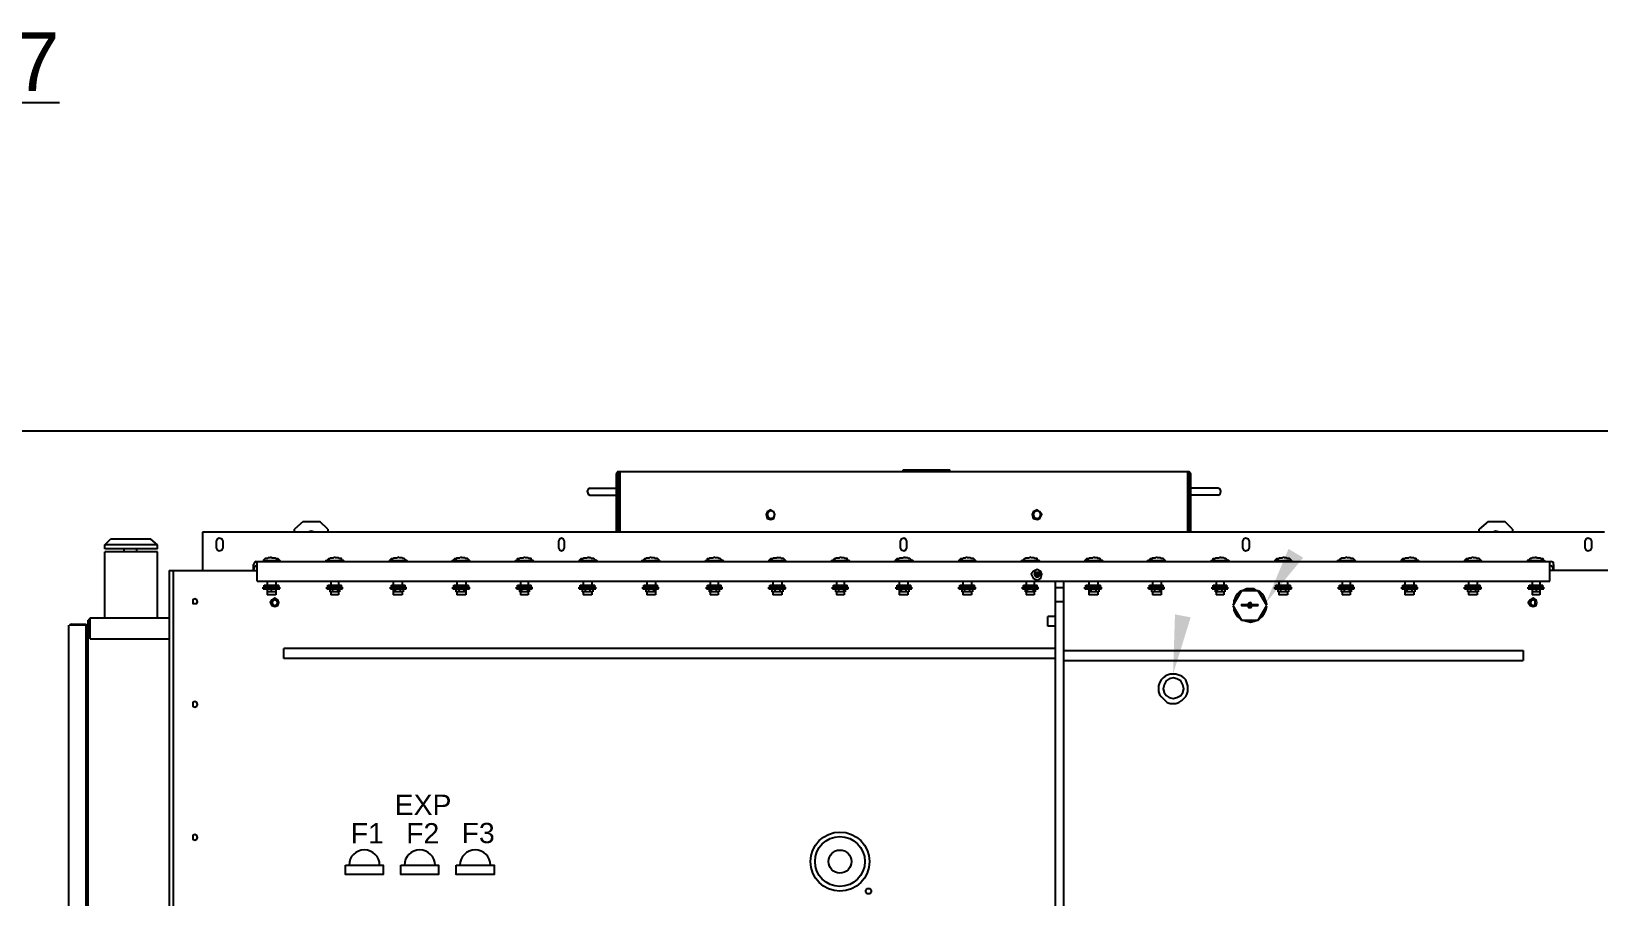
# Model space of a CAD drawing. Header units: feet. Extents: x 0.3 to 98.5, y -18.6 to 31.5.
# Drawn here: x 21.346 to 25.353, y 19.328 to 21.541 of the extents above; entities that cross this region are included whole.
import ezdxf

# ---------------------------------------------------------------- set-up
doc = ezdxf.new("R2010")
doc.units = ezdxf.units.FT
doc.header["$MEASUREMENT"] = 0
for name, color, linetype in [('1', 7, 'Continuous'), ('E-EQPM', 253, 'Continuous'), ('E-EQPM-HRDW', 16, 'Continuous'), ('G-ANNO-DIMS', 1, 'Continuous'), ('G-ANNO-TEXT', 1, 'Continuous')]:
    doc.layers.add(name, color=color, linetype=linetype)
doc.styles.add('NEI-A', font='arial.ttf')

# ---------------------------------------------------------------- blocks, each defined once
blk = doc.blocks.new('A$C2E00526A')
at = {"layer": 'E-EQPM', "linetype": 'Continuous'}
for points in [[(71.562, 94.644), (72.892, 97.826), (73.76, 97.305)], [(66.066, 90.421), (66.181, 93.95), (67.107, 93.776)]]:
    blk.add_hatch(color=256, dxfattribs=at).paths.add_polyline_path(points)
for points in [[(33.264, 102.396), (33.264, 102.396), (33.149, 102.28)], [(33.149, 98.809), (33.149, 102.28)], [(33.264, 102.338), (33.264, 102.338), (33.206, 102.28)], [(33.206, 98.809), (33.206, 102.28)], [(33.264, 102.396), (66.991, 102.396)], [(33.38, 102.338), (33.264, 102.338)], [(33.322, 102.338), (33.322, 102.28)], [(33.322, 98.809), (33.322, 102.28)], [(33.38, 102.396), (33.38, 102.338)], [(33.38, 98.809), (33.38, 102.338)], [(50.099, 102.396), (50.099, 102.512)], [(50.099, 102.512), (52.876, 102.512)], [(50.099, 102.396), (52.876, 102.396)], [(50.504, 102.396), (50.504, 102.396)], [(51.487, 102.396), (51.487, 102.512)], [(51.487, 102.396), (51.487, 102.512)], [(52.471, 102.396), (52.471, 102.396)], [(52.876, 102.396), (52.876, 102.512)], [(66.933, 102.396), (66.933, 102.338)], [(66.991, 102.338), (66.933, 102.338)], [(66.933, 98.809), (66.933, 102.338)], [(67.107, 102.28), (67.107, 102.28), (66.991, 102.396)], [(66.991, 102.338), (66.991, 102.28)], [(67.049, 102.28), (67.049, 102.28), (66.991, 102.338)], [(66.991, 102.28), (66.991, 98.809)], [(67.049, 102.28), (67.049, 98.809)], [(67.107, 102.28), (67.107, 98.809)], [(31.587, 101.413), (31.587, 101.413), (31.471, 101.355), (31.413, 101.239), (31.471, 101.065), (31.587, 101.008)], [(31.587, 101.413), (33.149, 101.413)], [(68.727, 101.413), (67.107, 101.413)], [(68.727, 101.008), (68.727, 101.008), (68.843, 101.065), (68.9, 101.239), (68.843, 101.355), (68.727, 101.413)], [(31.587, 101.008), (33.149, 101.008)], [(42.52, 99.851), (42.52, 99.851), (42.463, 100.024), (42.289, 100.14), (42.058, 100.024), (42, 99.851), (42.058, 99.619), (42.289, 99.561), (42.463, 99.619), (42.52, 99.851)], [(58.314, 99.851), (58.314, 99.851), (58.198, 100.024), (58.024, 100.14), (57.793, 100.024), (57.735, 99.851), (57.793, 99.619), (58.024, 99.561), (58.198, 99.619), (58.314, 99.851)], [(68.727, 101.008), (67.107, 101.008)], [(14.636, 99.446), (14.116, 98.983)], [(14.636, 99.446), (15.62, 99.446)], [(16.083, 98.983), (15.62, 99.446)], [(42.52, 99.851), (42.52, 99.851), (42.463, 100.024), (42.289, 100.082), (42.115, 100.024), (42.058, 99.851), (42.115, 99.677), (42.289, 99.619), (42.463, 99.677), (42.52, 99.851)], [(58.256, 99.851), (58.256, 99.851), (58.198, 100.024), (58.024, 100.082), (57.851, 100.024), (57.793, 99.851), (57.851, 99.677), (58.024, 99.619), (58.198, 99.677), (58.256, 99.851)], [(84.694, 99.446), (84.173, 98.983)], [(84.694, 99.446), (85.677, 99.446)], [(86.14, 98.983), (85.677, 99.446)], [(2.893, 98.057), (3.24, 98.404)], [(5.612, 98.404), (3.24, 98.404)], [(6.016, 98.057), (5.612, 98.404)], [(8.678, 98.809), (8.678, 96.553)], [(91.578, 98.809), (8.678, 98.809)], [(9.892, 98.289), (9.892, 98.289), (9.835, 98.404), (9.661, 98.462), (9.545, 98.404), (9.488, 98.289)], [(9.488, 98.289), (9.488, 97.884)], [(9.892, 97.884), (9.892, 98.289)], [(14.116, 98.809), (14.116, 98.983)], [(15.33, 98.809), (15.33, 98.809), (15.099, 98.867), (14.926, 98.809)], [(16.083, 98.983), (16.083, 98.809)], [(30.082, 98.289), (30.082, 98.289), (30.025, 98.404), (29.909, 98.462), (29.793, 98.404), (29.735, 98.289)], [(29.735, 98.289), (29.735, 97.884)], [(30.082, 97.884), (30.082, 98.289)], [(50.33, 98.289), (50.33, 98.289), (50.272, 98.404), (50.157, 98.462), (49.983, 98.404), (49.925, 98.289)], [(49.925, 98.289), (49.925, 97.884)], [(50.33, 97.884), (50.33, 98.289)], [(70.578, 98.289), (70.578, 98.289), (70.52, 98.404), (70.347, 98.462), (70.231, 98.404), (70.173, 98.289)], [(70.173, 98.289), (70.173, 97.884)], [(70.578, 97.884), (70.578, 98.289)], [(84.173, 98.809), (84.173, 98.983)], [(85.388, 98.809), (85.388, 98.809), (85.156, 98.867), (84.983, 98.809)], [(86.14, 98.983), (86.14, 98.809)], [(90.826, 98.289), (90.826, 98.289), (90.768, 98.404), (90.594, 98.462), (90.479, 98.404), (90.421, 98.289)], [(90.421, 98.289), (90.421, 97.884)], [(90.826, 97.884), (90.826, 98.289)], [(2.893, 97.826), (2.893, 98.057)], [(6.016, 98.057), (2.893, 98.057)], [(6.016, 97.826), (2.893, 97.826)], [(2.893, 93.718), (2.893, 97.652)], [(6.016, 97.652), (2.893, 97.652)], [(4.05, 97.652), (4.05, 97.826)], [(4.802, 97.652), (4.802, 97.826)], [(6.016, 97.826), (6.016, 98.057)], [(6.016, 93.718), (6.016, 97.652)], [(9.488, 97.884), (9.488, 97.884), (9.545, 97.768), (9.661, 97.71), (9.835, 97.768), (9.892, 97.884)], [(12.727, 97.363), (12.669, 97.305), (12.669, 97.305), (12.611, 97.305), (12.554, 97.305), (12.496, 97.247), (12.496, 97.247), (12.438, 97.247), (12.38, 97.247), (12.322, 97.189), (12.264, 97.132), (12.264, 97.132)], [(12.727, 97.363), (12.785, 97.305), (12.843, 97.305), (12.901, 97.305), (12.959, 97.305), (13.016, 97.247), (13.016, 97.247), (13.074, 97.247), (13.132, 97.247), (13.19, 97.189), (13.248, 97.132), (13.248, 97.132)], [(15.967, 97.132), (15.967, 97.132), (16.025, 97.132), (16.083, 97.189), (16.14, 97.247), (16.14, 97.247), (16.198, 97.247), (16.256, 97.305), (16.314, 97.305), (16.372, 97.305), (16.43, 97.305), (16.487, 97.363)], [(17.008, 97.132), (17.008, 97.132), (16.95, 97.132), (16.892, 97.189), (16.892, 97.247), (16.835, 97.247), (16.777, 97.247), (16.719, 97.305), (16.661, 97.305), (16.603, 97.305), (16.545, 97.305), (16.487, 97.363)], [(19.727, 97.132), (19.727, 97.132), (19.785, 97.132), (19.785, 97.189), (19.843, 97.247), (19.901, 97.247), (19.959, 97.247), (20.016, 97.305), (20.074, 97.305), (20.132, 97.305), (20.19, 97.305), (20.248, 97.363)], [(20.768, 97.132), (20.768, 97.132), (20.711, 97.132), (20.653, 97.189), (20.595, 97.247), (20.537, 97.247), (20.537, 97.247), (20.479, 97.305), (20.421, 97.305), (20.363, 97.305), (20.306, 97.305), (20.248, 97.363)], [(23.43, 97.132), (23.43, 97.132), (23.487, 97.132), (23.545, 97.189), (23.603, 97.247), (23.661, 97.247), (23.719, 97.247), (23.719, 97.305), (23.777, 97.305), (23.835, 97.305), (23.892, 97.305), (23.95, 97.363)], [(24.066, 97.305), (24.008, 97.305), (23.95, 97.363)], [(27.19, 97.132), (27.19, 97.132), (27.248, 97.132), (27.306, 97.189), (27.306, 97.247), (27.363, 97.247), (27.421, 97.247), (27.479, 97.305), (27.537, 97.305), (27.595, 97.305), (27.653, 97.305), (27.711, 97.363)], [(28.231, 97.132), (28.231, 97.132), (28.173, 97.132), (28.116, 97.189), (28.116, 97.247), (28.058, 97.247), (28, 97.247), (27.942, 97.305), (27.884, 97.305), (27.826, 97.305), (27.768, 97.305), (27.711, 97.363)], [(29.735, 97.884), (29.735, 97.884), (29.793, 97.768), (29.909, 97.71), (30.025, 97.768), (30.082, 97.884)], [(30.95, 97.132), (30.95, 97.132), (30.95, 97.132), (31.008, 97.189), (31.066, 97.247), (31.124, 97.247), (31.182, 97.247), (31.239, 97.305), (31.297, 97.305), (31.355, 97.305), (31.413, 97.305), (31.471, 97.363)], [(31.992, 97.132), (31.992, 97.132), (31.934, 97.132), (31.876, 97.189), (31.818, 97.247), (31.76, 97.247), (31.702, 97.247), (31.644, 97.305), (31.644, 97.305), (31.587, 97.305), (31.529, 97.305), (31.471, 97.363)], [(34.653, 97.132), (34.653, 97.132), (34.711, 97.132), (34.768, 97.189), (34.826, 97.247), (34.884, 97.247), (34.884, 97.247), (34.942, 97.305), (35, 97.305), (35.058, 97.305), (35.115, 97.305), (35.173, 97.363)], [(35.694, 97.132), (35.694, 97.132), (35.636, 97.132), (35.636, 97.189), (35.578, 97.247), (35.52, 97.247), (35.463, 97.247), (35.405, 97.305), (35.347, 97.305), (35.289, 97.305), (35.231, 97.305), (35.173, 97.363)], [(38.413, 97.132), (38.413, 97.132), (38.471, 97.132), (38.529, 97.189), (38.529, 97.247), (38.587, 97.247), (38.644, 97.247), (38.702, 97.305), (38.76, 97.305), (38.818, 97.305), (38.876, 97.305), (38.934, 97.363)], [(39.454, 97.132), (39.454, 97.132), (39.396, 97.132), (39.339, 97.189), (39.281, 97.247), (39.281, 97.247), (39.223, 97.247), (39.165, 97.305), (39.107, 97.305), (39.049, 97.305), (38.991, 97.305), (38.934, 97.363)], [(42.173, 97.132), (42.173, 97.132), (42.173, 97.132), (42.231, 97.189), (42.289, 97.247), (42.347, 97.247), (42.405, 97.247), (42.463, 97.305), (42.52, 97.305), (42.578, 97.305), (42.636, 97.305), (42.694, 97.363)], [(43.157, 97.132), (43.157, 97.132), (43.157, 97.132), (43.099, 97.189), (43.041, 97.247), (42.983, 97.247), (42.925, 97.247), (42.867, 97.305), (42.81, 97.305), (42.752, 97.305), (42.694, 97.305), (42.694, 97.363)], [(45.876, 97.132), (45.876, 97.132), (45.934, 97.132), (45.991, 97.189), (46.049, 97.247), (46.049, 97.247), (46.107, 97.247), (46.165, 97.305), (46.223, 97.305), (46.281, 97.305), (46.339, 97.305), (46.396, 97.363)], [(46.917, 97.132), (46.917, 97.132), (46.859, 97.132), (46.801, 97.189), (46.801, 97.247), (46.743, 97.247), (46.686, 97.247), (46.628, 97.305), (46.57, 97.305), (46.512, 97.305), (46.454, 97.305), (46.396, 97.363)], [(49.636, 97.132), (49.636, 97.132), (49.694, 97.132), (49.694, 97.189), (49.752, 97.247), (49.81, 97.247), (49.867, 97.247), (49.925, 97.305), (49.983, 97.305), (50.041, 97.305), (50.099, 97.305), (50.157, 97.363)], [(49.925, 97.884), (49.925, 97.884), (49.983, 97.768), (50.157, 97.71), (50.272, 97.768), (50.33, 97.884)], [(50.677, 97.132), (50.677, 97.132), (50.62, 97.132), (50.562, 97.189), (50.504, 97.247), (50.446, 97.247), (50.446, 97.247), (50.388, 97.305), (50.33, 97.305), (50.272, 97.305), (50.215, 97.305), (50.157, 97.363)], [(53.396, 97.132), (53.396, 97.132), (53.396, 97.132), (53.454, 97.189), (53.512, 97.247), (53.57, 97.247), (53.628, 97.247), (53.686, 97.305), (53.743, 97.305), (53.743, 97.305), (53.801, 97.305), (53.859, 97.363)], [(54.38, 97.132), (54.38, 97.132), (54.38, 97.132), (54.322, 97.189), (54.264, 97.247), (54.206, 97.247), (54.148, 97.247), (54.091, 97.305), (54.033, 97.305), (53.975, 97.305), (53.917, 97.305), (53.859, 97.363)], [(57.099, 97.132), (57.099, 97.132), (57.157, 97.132), (57.215, 97.189), (57.272, 97.247), (57.272, 97.247), (57.33, 97.247), (57.388, 97.305), (57.446, 97.305), (57.504, 97.305), (57.562, 97.305), (57.619, 97.363)], [(58.14, 97.132), (58.14, 97.132), (58.082, 97.132), (58.024, 97.189), (58.024, 97.247), (57.967, 97.247), (57.909, 97.247), (57.851, 97.305), (57.793, 97.305), (57.735, 97.305), (57.677, 97.305), (57.619, 97.363)], [(60.859, 97.132), (60.859, 97.132), (60.859, 97.132), (60.917, 97.189), (60.975, 97.247), (61.033, 97.247), (61.091, 97.247), (61.148, 97.305), (61.206, 97.305), (61.264, 97.305), (61.322, 97.305), (61.38, 97.363)], [(61.9, 97.132), (61.9, 97.132), (61.843, 97.132), (61.785, 97.189), (61.727, 97.247), (61.669, 97.247), (61.611, 97.247), (61.611, 97.305), (61.553, 97.305), (61.495, 97.305), (61.438, 97.305), (61.38, 97.363)], [(64.562, 97.132), (64.562, 97.132), (64.619, 97.132), (64.677, 97.189), (64.735, 97.247), (64.793, 97.247), (64.851, 97.247), (64.851, 97.305), (64.909, 97.305), (64.967, 97.305), (65.024, 97.305), (65.082, 97.363)], [(65.603, 97.132), (65.603, 97.132), (65.545, 97.132), (65.545, 97.189), (65.487, 97.247), (65.429, 97.247), (65.371, 97.247), (65.314, 97.305), (65.256, 97.305), (65.198, 97.305), (65.14, 97.305), (65.082, 97.363)], [(68.322, 97.132), (68.322, 97.132), (68.38, 97.132), (68.438, 97.189), (68.438, 97.247), (68.495, 97.247), (68.553, 97.247), (68.611, 97.305), (68.669, 97.305), (68.727, 97.305), (68.785, 97.305), (68.843, 97.363)], [(69.363, 97.132), (69.363, 97.132), (69.305, 97.132), (69.247, 97.189), (69.19, 97.247), (69.19, 97.247), (69.132, 97.247), (69.074, 97.305), (69.016, 97.305), (68.958, 97.305), (68.9, 97.305), (68.843, 97.363)], [(70.173, 97.884), (70.173, 97.884), (70.231, 97.768), (70.347, 97.71), (70.52, 97.768), (70.578, 97.884)], [(72.082, 97.132), (72.082, 97.132), (72.082, 97.132), (72.14, 97.189), (72.198, 97.247), (72.256, 97.247), (72.314, 97.247), (72.371, 97.305), (72.429, 97.305), (72.487, 97.305), (72.545, 97.305), (72.603, 97.363)], [(73.066, 97.132), (73.066, 97.132), (73.066, 97.132), (73.008, 97.189), (72.95, 97.247), (72.892, 97.247), (72.834, 97.247), (72.776, 97.305), (72.719, 97.305), (72.661, 97.305), (72.661, 97.305), (72.603, 97.363)], [(75.785, 97.132), (75.785, 97.132), (75.842, 97.132), (75.9, 97.189), (75.958, 97.247), (76.016, 97.247), (76.016, 97.247), (76.074, 97.305), (76.132, 97.305), (76.19, 97.305), (76.247, 97.305), (76.305, 97.363)], [(76.826, 97.132), (76.826, 97.132), (76.768, 97.132), (76.768, 97.189), (76.71, 97.247), (76.652, 97.247), (76.595, 97.247), (76.537, 97.305), (76.479, 97.305), (76.421, 97.305), (76.363, 97.305), (76.305, 97.363)], [(79.545, 97.132), (79.545, 97.132), (79.603, 97.132), (79.603, 97.189), (79.661, 97.247), (79.718, 97.247), (79.776, 97.247), (79.834, 97.305), (79.892, 97.305), (79.95, 97.305), (80.008, 97.305), (80.066, 97.363)], [(80.586, 97.132), (80.586, 97.132), (80.528, 97.132), (80.471, 97.189), (80.413, 97.247), (80.355, 97.247), (80.355, 97.247), (80.297, 97.305), (80.239, 97.305), (80.181, 97.305), (80.123, 97.305), (80.066, 97.363)], [(83.305, 97.132), (83.305, 97.132), (83.305, 97.132), (83.363, 97.189), (83.421, 97.247), (83.479, 97.247), (83.537, 97.247), (83.595, 97.305), (83.652, 97.305), (83.652, 97.305), (83.71, 97.305), (83.768, 97.363)], [(84.289, 97.132), (84.289, 97.132), (84.289, 97.132), (84.231, 97.189), (84.173, 97.247), (84.115, 97.247), (84.057, 97.247), (83.999, 97.305), (83.942, 97.305), (83.884, 97.305), (83.826, 97.305), (83.768, 97.363)], [(87.528, 97.363), (87.471, 97.305), (87.413, 97.305)], [(87.528, 97.363), (87.586, 97.305), (87.644, 97.305), (87.702, 97.305), (87.76, 97.305), (87.818, 97.247), (87.818, 97.247), (87.875, 97.247), (87.933, 97.247), (87.933, 97.189), (87.991, 97.132), (88.049, 97.132)], [(90.421, 97.884), (90.421, 97.884), (90.479, 97.768), (90.594, 97.71), (90.768, 97.768), (90.826, 97.884)], [(6.711, 96.553), (6.711, 0.058)], [(6.711, 96.553), (6.942, 96.553)], [(6.942, 96.553), (6.942, 0.058)], [(6.942, 96.553), (11.917, 96.553)], [(11.859, 97.074), (11.859, 97.074), (11.744, 97.016), (11.686, 96.9)], [(11.686, 96.553), (11.686, 96.9)], [(11.917, 96.842), (11.917, 96.842), (11.744, 96.785), (11.686, 96.611)], [(11.859, 97.074), (88.396, 97.074)], [(11.917, 95.917), (11.917, 97.074)], [(12.264, 97.132), (12.264, 97.074)], [(12.264, 97.132), (13.248, 97.132)], [(13.248, 97.132), (13.248, 97.074)], [(15.967, 97.132), (15.967, 97.074)], [(15.967, 97.132), (17.008, 97.132)], [(17.008, 97.132), (17.008, 97.074)], [(19.727, 97.132), (19.727, 97.074)], [(19.727, 97.132), (20.768, 97.132)], [(20.768, 97.132), (20.768, 97.074)], [(23.43, 97.132), (23.43, 97.074)], [(23.43, 97.132), (24.471, 97.132)], [(24.471, 97.132), (24.471, 97.132), (24.471, 97.132), (24.413, 97.189), (24.355, 97.247), (24.297, 97.247), (24.24, 97.247), (24.182, 97.305), (24.124, 97.305), (24.066, 97.305)], [(24.471, 97.132), (24.471, 97.074)], [(27.19, 97.132), (27.19, 97.074)], [(27.19, 97.132), (28.231, 97.132)], [(28.231, 97.132), (28.231, 97.074)], [(30.95, 97.132), (30.95, 97.074)], [(30.95, 97.132), (31.992, 97.132)], [(31.992, 97.132), (31.992, 97.074)], [(34.653, 97.132), (34.653, 97.074)], [(34.653, 97.132), (35.694, 97.132)], [(35.694, 97.132), (35.694, 97.074)], [(38.413, 97.132), (38.413, 97.074)], [(38.413, 97.132), (39.454, 97.132)], [(39.454, 97.132), (39.454, 97.074)], [(42.173, 97.132), (42.173, 97.074)], [(42.173, 97.132), (43.157, 97.132)], [(43.157, 97.132), (43.157, 97.074)], [(45.876, 97.132), (45.876, 97.074)], [(45.876, 97.132), (46.917, 97.132)], [(46.917, 97.132), (46.917, 97.074)], [(49.636, 97.132), (49.636, 97.074)], [(49.636, 97.132), (50.677, 97.132)], [(50.677, 97.132), (50.677, 97.074)], [(53.396, 97.132), (53.396, 97.074)], [(53.396, 97.132), (54.38, 97.132)], [(54.38, 97.132), (54.38, 97.074)], [(57.099, 97.132), (57.099, 97.074)], [(57.099, 97.132), (58.14, 97.132)], [(58.314, 96.322), (58.314, 96.322), (58.256, 96.495), (58.024, 96.611), (57.793, 96.495), (57.677, 96.322), (57.793, 96.09), (58.024, 95.975), (58.256, 96.09), (58.314, 96.322)], [(58.198, 96.322), (58.198, 96.322), (58.14, 96.437), (58.024, 96.437), (57.909, 96.437), (57.851, 96.322), (57.909, 96.206), (58.024, 96.148), (58.14, 96.206), (58.198, 96.322)], [(58.14, 97.132), (58.14, 97.074)], [(60.859, 97.132), (60.859, 97.074)], [(60.859, 97.132), (61.9, 97.132)], [(61.9, 97.132), (61.9, 97.074)], [(64.562, 97.132), (64.562, 97.074)], [(64.562, 97.132), (65.603, 97.132)], [(65.603, 97.132), (65.603, 97.074)], [(68.322, 97.132), (68.322, 97.074)], [(68.322, 97.132), (69.363, 97.132)], [(69.363, 97.132), (69.363, 97.074)], [(72.082, 97.132), (72.082, 97.074)], [(72.082, 97.132), (73.066, 97.132)], [(73.066, 97.132), (73.066, 97.074)], [(75.785, 97.132), (75.785, 97.074)], [(75.785, 97.132), (76.826, 97.132)], [(76.826, 97.132), (76.826, 97.074)], [(79.545, 97.132), (79.545, 97.074)], [(79.545, 97.132), (80.586, 97.132)], [(80.586, 97.132), (80.586, 97.074)], [(83.305, 97.132), (83.305, 97.074)], [(83.305, 97.132), (84.289, 97.132)], [(84.289, 97.132), (84.289, 97.074)], [(87.413, 97.305), (87.355, 97.305), (87.297, 97.305), (87.239, 97.247), (87.239, 97.247), (87.181, 97.247), (87.181, 97.247), (87.123, 97.189), (87.066, 97.132), (87.008, 97.132)], [(87.008, 97.132), (87.008, 97.074)], [(87.008, 97.132), (88.049, 97.132)], [(88.049, 97.132), (88.049, 97.074)], [(88.338, 95.917), (88.338, 97.074)], [(88.57, 96.611), (88.57, 96.611), (88.512, 96.785), (88.338, 96.842)], [(93.371, 96.553), (88.338, 96.553)], [(88.57, 96.9), (88.57, 96.9), (88.57, 97.016), (88.396, 97.074)], [(88.57, 96.9), (88.57, 96.553)], [(11.917, 95.917), (88.338, 95.917)], [(12.264, 95.454), (12.264, 95.57)], [(12.264, 95.57), (13.248, 95.57)], [(12.322, 95.57), (12.322, 95.685)], [(12.322, 95.685), (13.19, 95.685)], [(12.496, 95.917), (12.496, 95.685)], [(13.016, 95.917), (13.016, 95.685)], [(13.19, 95.57), (13.19, 95.685)], [(13.248, 95.454), (13.248, 95.57)], [(16.025, 95.454), (16.025, 95.57)], [(16.025, 95.57), (16.95, 95.57)], [(16.083, 95.57), (16.083, 95.685)], [(16.083, 95.685), (16.892, 95.685)], [(16.256, 95.917), (16.256, 95.685)], [(16.719, 95.917), (16.719, 95.685)], [(16.892, 95.57), (16.892, 95.685)], [(16.95, 95.454), (16.95, 95.57)], [(19.785, 95.454), (19.785, 95.57)], [(19.785, 95.57), (20.711, 95.57)], [(19.843, 95.57), (19.843, 95.685)], [(19.843, 95.685), (20.653, 95.685)], [(19.959, 95.917), (19.959, 95.685)], [(20.479, 95.917), (20.479, 95.685)], [(20.653, 95.57), (20.653, 95.685)], [(20.711, 95.454), (20.711, 95.57)], [(23.487, 95.454), (23.487, 95.57)], [(23.487, 95.57), (24.471, 95.57)], [(23.545, 95.57), (23.545, 95.685)], [(23.545, 95.685), (24.413, 95.685)], [(23.719, 95.917), (23.719, 95.685)], [(24.24, 95.917), (24.24, 95.685)], [(24.413, 95.57), (24.413, 95.685)], [(24.471, 95.454), (24.471, 95.57)], [(27.248, 95.454), (27.248, 95.57)], [(27.248, 95.57), (28.173, 95.57)], [(27.306, 95.57), (27.306, 95.685)], [(27.306, 95.685), (28.116, 95.685)], [(27.479, 95.917), (27.479, 95.685)], [(27.942, 95.917), (27.942, 95.685)], [(28.116, 95.57), (28.116, 95.685)], [(28.173, 95.454), (28.173, 95.57)], [(30.95, 95.454), (30.95, 95.57)], [(30.95, 95.57), (31.934, 95.57)], [(31.008, 95.57), (31.008, 95.685)], [(31.008, 95.685), (31.876, 95.685)], [(31.182, 95.917), (31.182, 95.685)], [(31.702, 95.917), (31.702, 95.685)], [(31.876, 95.57), (31.876, 95.685)], [(31.934, 95.454), (31.934, 95.57)], [(34.711, 95.454), (34.711, 95.57)], [(34.711, 95.57), (35.636, 95.57)], [(34.768, 95.57), (34.768, 95.685)], [(34.768, 95.685), (35.578, 95.685)], [(34.942, 95.917), (34.942, 95.685)], [(35.463, 95.917), (35.463, 95.685)], [(35.578, 95.57), (35.578, 95.685)], [(35.636, 95.454), (35.636, 95.57)], [(38.471, 95.454), (38.471, 95.57)], [(38.471, 95.57), (39.396, 95.57)], [(38.529, 95.57), (38.529, 95.685)], [(38.529, 95.685), (39.339, 95.685)], [(38.702, 95.917), (38.702, 95.685)], [(39.165, 95.917), (39.165, 95.685)], [(39.339, 95.57), (39.339, 95.685)], [(39.396, 95.454), (39.396, 95.57)], [(42.173, 95.454), (42.173, 95.57)], [(42.173, 95.57), (43.157, 95.57)], [(42.231, 95.57), (42.231, 95.685)], [(42.231, 95.685), (43.099, 95.685)], [(42.405, 95.917), (42.405, 95.685)], [(42.925, 95.917), (42.925, 95.685)], [(43.099, 95.57), (43.099, 95.685)], [(43.157, 95.454), (43.157, 95.57)], [(45.934, 95.454), (45.934, 95.57)], [(45.934, 95.57), (46.859, 95.57)], [(45.991, 95.57), (45.991, 95.685)], [(45.991, 95.685), (46.801, 95.685)], [(46.165, 95.917), (46.165, 95.685)], [(46.628, 95.917), (46.628, 95.685)], [(46.801, 95.57), (46.801, 95.685)], [(46.859, 95.454), (46.859, 95.57)], [(49.694, 95.454), (49.694, 95.57)], [(49.694, 95.57), (50.62, 95.57)], [(49.752, 95.57), (49.752, 95.685)], [(49.752, 95.685), (50.562, 95.685)], [(49.867, 95.917), (49.867, 95.685)], [(50.388, 95.917), (50.388, 95.685)], [(50.562, 95.57), (50.562, 95.685)], [(50.62, 95.454), (50.62, 95.57)], [(53.396, 95.454), (53.396, 95.57)], [(53.396, 95.57), (54.38, 95.57)], [(53.454, 95.57), (53.454, 95.685)], [(53.454, 95.685), (54.322, 95.685)], [(53.628, 95.917), (53.628, 95.685)], [(54.148, 95.917), (54.148, 95.685)], [(54.322, 95.57), (54.322, 95.685)], [(54.38, 95.454), (54.38, 95.57)], [(57.157, 95.454), (57.157, 95.57)], [(57.157, 95.57), (58.082, 95.57)], [(57.215, 95.57), (57.215, 95.685)], [(57.215, 95.685), (58.024, 95.685)], [(57.388, 95.917), (57.388, 95.685)], [(57.851, 95.917), (57.851, 95.685)], [(58.082, 96.322), (58.082, 96.322), (58.024, 96.38), (57.909, 96.322), (58.024, 96.206), (58.082, 96.322)], [(58.024, 95.57), (58.024, 95.685)], [(58.082, 95.454), (58.082, 95.57)], [(59.124, 0.289), (59.124, 95.917)], [(59.586, 95.512), (59.124, 95.512)], [(59.586, 95.917), (59.586, 0.289)], [(60.859, 95.454), (60.859, 95.57)], [(60.859, 95.57), (61.843, 95.57)], [(60.917, 95.57), (60.917, 95.685)], [(60.917, 95.685), (61.785, 95.685)], [(61.091, 95.917), (61.091, 95.685)], [(61.611, 95.917), (61.611, 95.685)], [(61.785, 95.57), (61.785, 95.685)], [(61.843, 95.454), (61.843, 95.57)], [(64.619, 95.454), (64.619, 95.57)], [(64.619, 95.57), (65.545, 95.57)], [(64.677, 95.57), (64.677, 95.685)], [(64.677, 95.685), (65.487, 95.685)], [(64.851, 95.917), (64.851, 95.685)], [(65.371, 95.917), (65.371, 95.685)], [(65.487, 95.57), (65.487, 95.685)], [(65.545, 95.454), (65.545, 95.57)], [(68.38, 95.454), (68.38, 95.57)], [(68.38, 95.57), (69.305, 95.57)], [(68.438, 95.57), (68.438, 95.685)], [(68.438, 95.685), (69.247, 95.685)], [(68.611, 95.917), (68.611, 95.685)], [(69.074, 95.917), (69.074, 95.685)], [(69.247, 95.57), (69.247, 95.685)], [(69.305, 95.454), (69.305, 95.57)], [(72.082, 95.454), (72.082, 95.57)], [(72.082, 95.57), (73.066, 95.57)], [(72.14, 95.57), (72.14, 95.685)], [(72.14, 95.685), (73.008, 95.685)], [(72.314, 95.917), (72.314, 95.685)], [(72.834, 95.917), (72.834, 95.685)], [(73.008, 95.57), (73.008, 95.685)], [(73.066, 95.454), (73.066, 95.57)], [(75.842, 95.454), (75.842, 95.57)], [(75.842, 95.57), (76.768, 95.57)], [(75.9, 95.57), (75.9, 95.685)], [(75.9, 95.685), (76.71, 95.685)], [(76.074, 95.917), (76.074, 95.685)], [(76.537, 95.917), (76.537, 95.685)], [(76.71, 95.57), (76.71, 95.685)], [(76.768, 95.454), (76.768, 95.57)], [(79.603, 95.454), (79.603, 95.57)], [(79.603, 95.57), (80.528, 95.57)], [(79.661, 95.57), (79.661, 95.685)], [(79.661, 95.685), (80.471, 95.685)], [(79.776, 95.917), (79.776, 95.685)], [(80.297, 95.917), (80.297, 95.685)], [(80.471, 95.57), (80.471, 95.685)], [(80.528, 95.454), (80.528, 95.57)], [(83.305, 95.454), (83.305, 95.57)], [(83.305, 95.57), (84.289, 95.57)], [(83.363, 95.57), (83.363, 95.685)], [(83.363, 95.685), (84.231, 95.685)], [(83.537, 95.917), (83.537, 95.685)], [(84.057, 95.917), (84.057, 95.685)], [(84.231, 95.57), (84.231, 95.685)], [(84.289, 95.454), (84.289, 95.57)], [(87.066, 95.454), (87.066, 95.57)], [(87.066, 95.57), (87.991, 95.57)], [(87.123, 95.57), (87.123, 95.685)], [(87.123, 95.685), (87.933, 95.685)], [(87.297, 95.917), (87.297, 95.685)], [(87.76, 95.917), (87.76, 95.685)], [(87.933, 95.57), (87.933, 95.685)], [(87.991, 95.454), (87.991, 95.57)], [(8.388, 94.702), (8.388, 94.702), (8.331, 94.818), (8.215, 94.875), (8.099, 94.818), (8.099, 94.702), (8.099, 94.586), (8.215, 94.586), (8.331, 94.586), (8.388, 94.702)], [(12.264, 95.454), (13.248, 95.454)], [(12.496, 95.454), (12.496, 95.107)], [(13.016, 95.28), (12.496, 95.28)], [(13.016, 95.107), (12.496, 95.107)], [(13.19, 94.644), (13.19, 94.644), (13.132, 94.818), (12.959, 94.933), (12.785, 94.818), (12.669, 94.644), (12.785, 94.47), (12.959, 94.413), (13.132, 94.47), (13.19, 94.644)], [(12.727, 95.454), (12.727, 95.28)], [(13.132, 94.644), (13.132, 94.644), (13.074, 94.76), (12.959, 94.818), (12.843, 94.76), (12.785, 94.644), (12.843, 94.528), (12.959, 94.47), (13.074, 94.528), (13.132, 94.644)], [(13.016, 95.454), (13.016, 95.107)], [(16.025, 95.454), (16.95, 95.454)], [(16.198, 95.454), (16.198, 95.28)], [(16.777, 95.28), (16.198, 95.28)], [(16.256, 95.28), (16.256, 95.107)], [(16.719, 95.107), (16.256, 95.107)], [(16.372, 95.454), (16.372, 95.28)], [(16.661, 95.454), (16.661, 95.28)], [(16.719, 95.28), (16.719, 95.107)], [(16.777, 95.454), (16.777, 95.28)], [(19.785, 95.454), (20.711, 95.454)], [(19.959, 95.454), (19.959, 95.28)], [(19.959, 95.28), (19.959, 95.107)], [(20.537, 95.28), (19.959, 95.28)], [(20.479, 95.107), (19.959, 95.107)], [(20.074, 95.454), (20.074, 95.28)], [(20.363, 95.454), (20.363, 95.28)], [(20.479, 95.28), (20.479, 95.107)], [(20.537, 95.454), (20.537, 95.28)], [(23.487, 95.454), (24.471, 95.454)], [(23.661, 95.454), (23.661, 95.28)], [(24.24, 95.28), (23.661, 95.28)], [(23.719, 95.28), (23.719, 95.107)], [(24.24, 95.107), (23.719, 95.107)], [(23.835, 95.454), (23.835, 95.28)], [(24.124, 95.454), (24.124, 95.28)], [(24.24, 95.454), (24.24, 95.28)], [(24.24, 95.28), (24.24, 95.107)], [(27.248, 95.454), (28.173, 95.454)], [(27.421, 95.454), (27.421, 95.28)], [(28, 95.28), (27.421, 95.28)], [(27.479, 95.28), (27.479, 95.107)], [(27.942, 95.107), (27.479, 95.107)], [(27.537, 95.454), (27.537, 95.28)], [(27.884, 95.454), (27.884, 95.28)], [(27.942, 95.28), (27.942, 95.107)], [(28, 95.454), (28, 95.28)], [(30.95, 95.454), (31.934, 95.454)], [(31.124, 95.454), (31.124, 95.28)], [(31.76, 95.28), (31.124, 95.28)], [(31.182, 95.28), (31.182, 95.107)], [(31.702, 95.107), (31.182, 95.107)], [(31.297, 95.454), (31.297, 95.28)], [(31.587, 95.454), (31.587, 95.28)], [(31.702, 95.28), (31.702, 95.107)], [(31.76, 95.454), (31.76, 95.28)], [(34.711, 95.454), (35.636, 95.454)], [(34.884, 95.454), (34.884, 95.28)], [(35.463, 95.28), (34.884, 95.28)], [(34.942, 95.28), (34.942, 95.107)], [(35.463, 95.107), (34.942, 95.107)], [(35.058, 95.454), (35.058, 95.28)], [(35.347, 95.454), (35.347, 95.28)], [(35.463, 95.454), (35.463, 95.28)], [(35.463, 95.28), (35.463, 95.107)], [(38.471, 95.454), (39.396, 95.454)], [(38.644, 95.454), (38.644, 95.28)], [(39.223, 95.28), (38.644, 95.28)], [(38.702, 95.28), (38.702, 95.107)], [(39.165, 95.107), (38.702, 95.107)], [(38.76, 95.454), (38.76, 95.28)], [(39.049, 95.454), (39.049, 95.28)], [(39.165, 95.28), (39.165, 95.107)], [(39.223, 95.454), (39.223, 95.28)], [(42.173, 95.454), (43.157, 95.454)], [(42.347, 95.454), (42.347, 95.28)], [(42.983, 95.28), (42.347, 95.28)], [(42.405, 95.28), (42.405, 95.107)], [(42.925, 95.107), (42.405, 95.107)], [(42.52, 95.454), (42.52, 95.28)], [(42.81, 95.454), (42.81, 95.28)], [(42.925, 95.28), (42.925, 95.107)], [(42.983, 95.454), (42.983, 95.28)], [(45.934, 95.454), (46.859, 95.454)], [(46.107, 95.454), (46.107, 95.28)], [(46.686, 95.28), (46.107, 95.28)], [(46.165, 95.28), (46.165, 95.107)], [(46.628, 95.107), (46.165, 95.107)], [(46.281, 95.454), (46.281, 95.28)], [(46.57, 95.454), (46.57, 95.28)], [(46.628, 95.28), (46.628, 95.107)], [(46.686, 95.454), (46.686, 95.28)], [(49.694, 95.454), (50.62, 95.454)], [(49.867, 95.454), (49.867, 95.28)], [(49.867, 95.28), (49.867, 95.107)], [(50.446, 95.28), (49.867, 95.28)], [(50.388, 95.107), (49.867, 95.107)], [(49.983, 95.454), (49.983, 95.28)], [(50.272, 95.454), (50.272, 95.28)], [(50.388, 95.28), (50.388, 95.107)], [(50.446, 95.454), (50.446, 95.28)], [(53.396, 95.454), (54.38, 95.454)], [(53.57, 95.454), (53.57, 95.28)], [(54.206, 95.28), (53.57, 95.28)], [(53.628, 95.28), (53.628, 95.107)], [(54.148, 95.107), (53.628, 95.107)], [(53.743, 95.454), (53.743, 95.28)], [(54.033, 95.454), (54.033, 95.28)], [(54.148, 95.28), (54.148, 95.107)], [(54.206, 95.454), (54.206, 95.28)], [(57.157, 95.454), (58.082, 95.454)], [(57.33, 95.454), (57.33, 95.28)], [(57.909, 95.28), (57.33, 95.28)], [(57.388, 95.28), (57.388, 95.107)], [(57.851, 95.107), (57.388, 95.107)], [(57.446, 95.454), (57.446, 95.28)], [(57.793, 95.454), (57.793, 95.28)], [(57.851, 95.28), (57.851, 95.107)], [(57.909, 95.454), (57.909, 95.28)], [(59.586, 94.702), (59.124, 94.702)], [(60.859, 95.454), (61.843, 95.454)], [(61.091, 95.454), (61.091, 95.28)], [(61.091, 95.28), (61.091, 95.107)], [(61.669, 95.28), (61.091, 95.28)], [(61.611, 95.107), (61.091, 95.107)], [(61.206, 95.454), (61.206, 95.28)], [(61.495, 95.454), (61.495, 95.28)], [(61.611, 95.28), (61.611, 95.107)], [(61.669, 95.454), (61.669, 95.28)], [(64.619, 95.454), (65.545, 95.454)], [(64.793, 95.454), (64.793, 95.28)], [(65.371, 95.28), (64.793, 95.28)], [(64.851, 95.28), (64.851, 95.107)], [(65.371, 95.107), (64.851, 95.107)], [(64.967, 95.454), (64.967, 95.28)], [(65.256, 95.454), (65.256, 95.28)], [(65.371, 95.454), (65.371, 95.28)], [(65.371, 95.28), (65.371, 95.107)], [(68.38, 95.454), (69.305, 95.454)], [(68.553, 95.454), (68.553, 95.28)], [(69.132, 95.28), (68.553, 95.28)], [(68.611, 95.28), (68.611, 95.107)], [(69.074, 95.107), (68.611, 95.107)], [(68.669, 95.454), (68.669, 95.28)], [(68.958, 95.454), (68.958, 95.28)], [(69.074, 95.28), (69.074, 95.107)], [(69.132, 95.454), (69.132, 95.28)], [(70.115, 95.338), (69.595, 94.47)], [(70.057, 95.338), (70.057, 95.338), (69.884, 95.165), (69.768, 94.991), (69.652, 94.76), (69.652, 94.528)], [(71.099, 95.338), (70.115, 95.338)], [(71.041, 95.338), (71.041, 95.338), (70.867, 95.454), (70.636, 95.454), (70.405, 95.454), (70.173, 95.338)], [(70.752, 94.528), (70.752, 94.528), (70.694, 94.586), (70.636, 94.644), (70.52, 94.586), (70.462, 94.528)], [(71.619, 94.47), (71.099, 95.338)], [(71.619, 94.528), (71.619, 94.528), (71.562, 94.76), (71.446, 94.991), (71.33, 95.165), (71.157, 95.338)], [(72.082, 95.454), (73.066, 95.454)], [(72.256, 95.454), (72.256, 95.28)], [(72.892, 95.28), (72.256, 95.28)], [(72.314, 95.28), (72.314, 95.107)], [(72.834, 95.107), (72.314, 95.107)], [(72.429, 95.454), (72.429, 95.28)], [(72.719, 95.454), (72.719, 95.28)], [(72.834, 95.28), (72.834, 95.107)], [(72.892, 95.454), (72.892, 95.28)], [(75.842, 95.454), (76.768, 95.454)], [(76.016, 95.454), (76.016, 95.28)], [(76.595, 95.28), (76.016, 95.28)], [(76.074, 95.28), (76.074, 95.107)], [(76.537, 95.107), (76.074, 95.107)], [(76.19, 95.454), (76.19, 95.28)], [(76.479, 95.454), (76.479, 95.28)], [(76.537, 95.28), (76.537, 95.107)], [(76.595, 95.454), (76.595, 95.28)], [(79.603, 95.454), (80.528, 95.454)], [(79.776, 95.454), (79.776, 95.28)], [(79.776, 95.28), (79.776, 95.107)], [(80.355, 95.28), (79.776, 95.28)], [(80.297, 95.107), (79.776, 95.107)], [(79.892, 95.454), (79.892, 95.28)], [(80.181, 95.454), (80.181, 95.28)], [(80.297, 95.28), (80.297, 95.107)], [(80.355, 95.454), (80.355, 95.28)], [(83.305, 95.454), (84.289, 95.454)], [(83.479, 95.454), (83.479, 95.28)], [(84.115, 95.28), (83.479, 95.28)], [(83.537, 95.28), (83.537, 95.107)], [(84.057, 95.107), (83.537, 95.107)], [(83.652, 95.454), (83.652, 95.28)], [(83.942, 95.454), (83.942, 95.28)], [(84.057, 95.28), (84.057, 95.107)], [(84.115, 95.454), (84.115, 95.28)], [(87.066, 95.454), (87.991, 95.454)], [(87.586, 94.644), (87.586, 94.644), (87.528, 94.818), (87.355, 94.933), (87.181, 94.818), (87.066, 94.644), (87.181, 94.47), (87.355, 94.413), (87.528, 94.47), (87.586, 94.644)], [(87.471, 94.644), (87.471, 94.644), (87.471, 94.76), (87.355, 94.818), (87.239, 94.76), (87.181, 94.644), (87.239, 94.528), (87.355, 94.47), (87.471, 94.528), (87.471, 94.644)], [(87.297, 95.454), (87.297, 95.107)], [(87.76, 95.28), (87.297, 95.28)], [(87.76, 95.107), (87.297, 95.107)], [(87.528, 95.454), (87.528, 95.28)], [(87.76, 95.454), (87.76, 95.107)], [(2.025, 93.718), (2.025, 93.718), (1.909, 93.603)], [(6.711, 93.718), (2.025, 93.718)], [(2.025, 92.504), (2.025, 93.661)], [(58.661, 93.256), (58.661, 93.834)], [(59.124, 93.834), (58.661, 93.834)], [(69.595, 94.47), (70.115, 93.603)], [(69.652, 94.413), (69.652, 94.413), (69.652, 94.181), (69.768, 94.008), (69.884, 93.834), (70.057, 93.661)], [(70.115, 94.528), (71.099, 94.528)], [(70.115, 94.528), (70.115, 94.528), (70.115, 94.47), (70.115, 94.47)], [(70.115, 94.47), (71.099, 94.47)], [(70.462, 94.47), (70.462, 94.47), (70.52, 94.355), (70.636, 94.355), (70.694, 94.355), (70.752, 94.47)], [(71.099, 94.47), (71.099, 94.47), (71.099, 94.47), (71.099, 94.528)], [(71.099, 93.603), (71.619, 94.47)], [(71.157, 93.661), (71.157, 93.661), (71.33, 93.834), (71.446, 94.008), (71.562, 94.181), (71.619, 94.413)], [(0.752, 93.313), (0.752, 58.082)], [(0.926, 93.371), (0.926, 93.371), (0.81, 93.313)], [(1.793, 93.313), (0.81, 93.313)], [(0.926, 93.371), (0.926, 93.313)], [(0.926, 93.371), (1.793, 93.371)], [(1.793, 93.371), (1.793, 93.313)], [(1.793, 58.082), (1.793, 93.313)], [(1.793, 92.677), (1.793, 92.677), (1.909, 92.735)], [(1.909, 57.735), (1.909, 93.603)], [(1.909, 93.603), (2.025, 93.603)], [(59.124, 93.256), (58.661, 93.256)], [(70.115, 93.603), (71.099, 93.603)], [(70.173, 93.603), (70.173, 93.603), (70.405, 93.545), (70.636, 93.487), (70.867, 93.545), (71.041, 93.603)], [(1.793, 92.677), (1.793, 92.677)], [(1.793, 92.619), (1.793, 92.619)], [(1.851, 92.619), (1.851, 92.619)], [(1.851, 92.619), (1.851, 92.619), (1.909, 92.619)], [(2.025, 92.504), (6.711, 92.504)], [(13.479, 91.347), (13.479, 91.925)], [(59.124, 91.925), (13.479, 91.925)], [(59.586, 91.809), (86.776, 91.809)], [(86.776, 91.809), (86.776, 91.231)], [(59.124, 91.347), (13.479, 91.347)], [(59.586, 91.231), (86.776, 91.231)], [(66.933, 89.553), (66.933, 89.553), (66.933, 89.727), (66.876, 89.9), (66.818, 90.074), (66.702, 90.19), (66.586, 90.305), (66.413, 90.363), (66.239, 90.421), (66.066, 90.421), (65.892, 90.421), (65.719, 90.363), (65.603, 90.305), (65.487, 90.19), (65.371, 90.074), (65.256, 89.9), (65.198, 89.727), (65.198, 89.553), (65.198, 89.38), (65.256, 89.206), (65.371, 89.09), (65.487, 88.975), (65.603, 88.859), (65.719, 88.743), (65.892, 88.685), (66.066, 88.685), (66.239, 88.685), (66.413, 88.743), (66.586, 88.859), (66.702, 88.975), (66.818, 89.09), (66.876, 89.206), (66.933, 89.38), (66.933, 89.553)], [(66.702, 89.553), (66.702, 89.553), (66.644, 89.785), (66.528, 90.016), (66.297, 90.132), (66.066, 90.19), (65.834, 90.132), (65.661, 90.016), (65.545, 89.785), (65.487, 89.553), (65.545, 89.322), (65.661, 89.148), (65.834, 89.032), (66.066, 88.975), (66.297, 89.032), (66.528, 89.148), (66.644, 89.322), (66.702, 89.553)], [(8.388, 88.628), (8.388, 88.628), (8.331, 88.743), (8.215, 88.801), (8.099, 88.743), (8.099, 88.628), (8.099, 88.512), (8.215, 88.454), (8.331, 88.512), (8.388, 88.628)], [(8.388, 80.76), (8.388, 80.76), (8.331, 80.876), (8.215, 80.933), (8.099, 80.876), (8.099, 80.76), (8.099, 80.644), (8.215, 80.586), (8.331, 80.644), (8.388, 80.76)]]:
    blk.add_lwpolyline(points, dxfattribs=at)
blk = doc.blocks.new('Transofrmer and inverter elevation view')
at = {"layer": '1', "color": 1}
blk.add_blockref('A$C2E00526A', (-6.711, -0.058), dxfattribs=at)

msp = doc.modelspace()

# ---------------------------------------------------------------- linework, layer by layer
at = {"layer": 'Defpoints'}
msp.add_lwpolyline([(0.30977, 20.51939), (37.64417, 20.51939)], dxfattribs=at)
at = {"layer": 'E-EQPM-HRDW'}
for points in [[(22.1487, 19.40833), (22.24525, 19.40833), (22.24525, 19.38481), (22.1487, 19.38481)], [(22.29038, 19.40833), (22.38694, 19.40833), (22.38694, 19.38481), (22.29038, 19.38481)], [(22.43207, 19.40833), (22.52862, 19.40833), (22.52862, 19.38481), (22.43207, 19.38481)]]:
    msp.add_lwpolyline(points, close=True, dxfattribs=at)
for centre, radius in [((23.41308, 19.4176), 0.07555), ((23.41308, 19.4176), 0.06378), ((23.41308, 19.4176), 0.02944), ((23.48597, 19.34178), 0.00702)]:
    msp.add_circle(centre, radius, dxfattribs=at)
for centre in [(22.19698, 19.40833), (22.33866, 19.40833), (22.48035, 19.40833)]:
    msp.add_arc(centre, 0.03917, 0, 180, dxfattribs=at)

# ---------------------------------------------------------------- block references
at = {"layer": 'G-ANNO-DIMS', "xscale": 0.04323996850308884, "yscale": 0.04323996850308884, "zscale": 0.04323996850308884}
msp.add_blockref('Transofrmer and inverter elevation view', (21.69821, 15.98995), dxfattribs=at)

# ---------------------------------------------------------------- texts
at = {"layer": 'E-EQPM-HRDW', "char_height": 0.051939, "attachment_point": 7, "style": 'NEI-A'}
for s, insert, width in [('EXP', (22.2745, 19.53685), 0.1425547), ('F1', (22.16227, 19.46395), 0.0718736), ('F2', (22.30396, 19.46395), 0.0718736), ('F3', (22.44564, 19.46395), 0.0718736)]:
    msp.add_mtext(s, dxfattribs=dict(at, insert=insert, width=width))
at = {"layer": 'G-ANNO-TEXT', "insert": (20.82385, 21.36338), "char_height": 0.25, "attachment_point": 5, "style": 'NEI-A'}
msp.add_mtext_dynamic_manual_height_columns('{\\H0.6x;\\LDETAIL G07\\l\\P\\H0.66667x;SCALE: NTS}', width=2.1770987, gutter_width=0.54688, heights=[0], dxfattribs=at)

doc.saveas('drawing.dxf')
